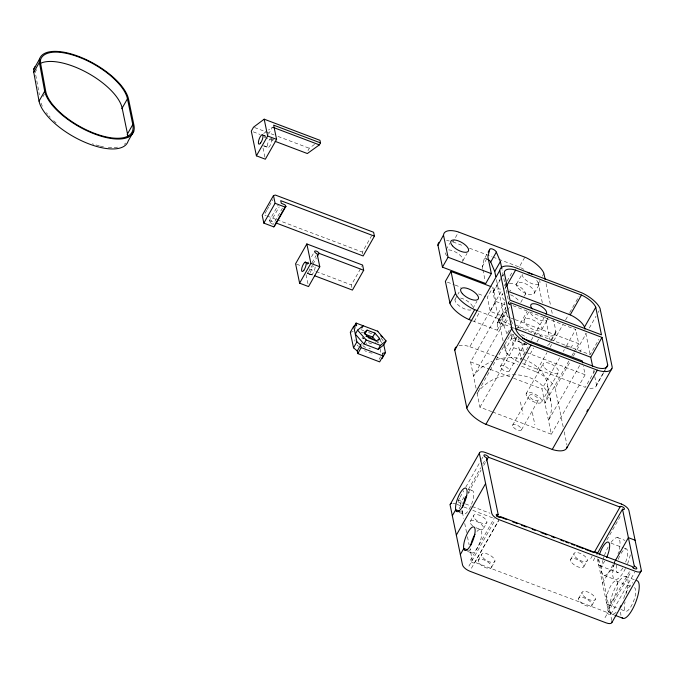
<?xml version="1.0" encoding="UTF-8"?>
<svg xmlns="http://www.w3.org/2000/svg" width="675" height="675" viewBox="0 0 675 675"><rect width="100%" height="100%" fill="white"/><g stroke="black" fill="none" stroke-linecap="round" stroke-linejoin="round"><path stroke-width="0.51" stroke-dasharray="3.38 2.53" d="M472.517 320.87L497.222 330.227L497.256 323.384L502.892 313.478A3.772 1.586 29.6 0 1 506.714 313.2M497.222 330.227L502.858 320.321L502.892 313.478M482.642 268.709L482.237 266.735L484.059 259.386L486.776 254.5M36.652 69.609L35.21 72.149L39.361 94.77M42.896 96.702L44.339 94.162M268.464 134.274L272.523 127.136L268.507 130.022M266.743 210.398L264.187 214.903L266.152 215.646M267.258 209.495L268.793 206.795M269.308 205.892L272.886 199.589M307.969 150.66L309.319 148.281L315.048 143.986M282.471 208.086L273.257 224.302L269.992 223.062L269.452 220.472L278.665 204.255M269.992 223.062L279.205 206.845M306.939 264.878L308.99 261.267M311.546 256.762L313.597 253.159M311.993 262.811L316.086 255.606M312.66 275.012L307.817 273.181L312.424 265.073M312.93 264.17L316.516 257.858M362.753 254.028L362.348 252.087L371.562 235.87M351.894 287.491L351.363 284.909L362.618 265.081M354.215 329.898L355.657 327.35M375.637 342.52L376.532 340.934M377.376 342.453L378.278 340.867M381.746 337.989L378.852 343.086L377.359 341.803M379.131 359.286L380.573 356.738M446.141 249.632L449.727 243.329M452.123 241.658L452.967 241.937L458.595 232.023M462.915 260.643L467.007 253.437M455.034 299.303L459.127 292.098M482.237 266.735L487.865 256.821M472.829 308.509L476.921 301.303M474.263 321.528L479.891 311.622M493.341 291.212L500.504 278.598M501.01 277.703L503.061 274.092M511.532 324.844L498.749 320.001L493.054 292.494L500.217 279.88M502.267 276.277L503.288 274.472M458.975 345.583A22.216 9.357 29.6 0 1 468.982 346.435L469.825 346.714L501.896 290.25M504.495 285.685L506.562 282.032M507.085 281.121L512.789 271.08M490.244 311.369L495.88 301.463L492.961 287.364L487.325 297.27L490.244 311.369L504.082 316.617L507.153 311.209M504.849 289.01L505.879 287.212M501.947 295.017L502.968 293.22M498.774 259.284L519.244 267.038L524.872 257.133M476.044 388.277L470.585 361.901L504.36 302.442L507.313 316.668L473.529 376.135A40.34 34.315 -11.7 0 1 492.075 361.268M516.594 283.88L522.231 273.966A10.057 4.236 29.6 0 0 532.195 283.745A10.057 4.236 29.6 0 0 539.468 280.496M498.749 320.001L505.913 307.387M507.963 303.784L509.498 301.084M497.273 322.928L502.9 313.014M503.077 340.9L499.281 322.591L506.452 309.977M507.659 310.306L509.709 306.703L502.057 269.764M507.06 333.956L503.963 325.957L508.047 318.718M520.763 302.434L523.834 297.025M524.34 296.131L525.369 294.325M507.575 333.053L511.667 325.848M542.312 302.67L538.312 283.365L539.848 280.657M542.405 276.151L543.94 273.451M491.695 411.632L479.959 407.185L477.09 393.339L510.874 333.872L513.81 334.986M534.389 293.085L540.025 283.179M528.044 347.043L519.033 362.222A17.17 7.231 29.6 0 1 505.035 350.249L513.675 334.741M517.455 328.514L527.183 311.394M524.104 320.102L529.217 311.091M500.437 366.339L516.814 337.508M479.959 407.185L513.742 347.718L510.874 333.872M509.338 370.946L525.201 343.01M531.217 340.293L544.523 316.87M541.89 329.307L547.526 319.402M536.937 341.989L539.494 337.483M540.008 336.58L541.029 334.783L541.865 335.053A22.022 9.273 29.6 0 0 555.964 331.83L553.627 320.195M524.365 364.255L533.579 348.038M458.021 500.808L459.574 498.074M460.097 497.163L463.717 490.776M465.792 487.131L481.334 459.776M481.849 458.865L482.887 457.042M555.938 331.374L550.311 341.28L545.257 316.896M551.492 340.462L555.584 333.256M460.924 505.237L460.51 503.255L464.138 496.868M468.281 489.577L480.718 467.691M482.785 464.046L485.376 459.489M521.48 366.28L536.102 371.824L546.969 352.679M550.074 347.212L551.627 344.478M553.702 340.833L563.017 324.43M565.608 319.874L569.236 313.495M569.751 312.584L575.446 302.56M575.961 301.649L579.074 296.182M459.101 508.748L462.476 502.807M468.172 492.775L481.123 469.977M483.713 465.421L485.789 461.776M526.163 393.736L543.054 364.002M512.612 425.191L529.504 395.457M492.674 411.995L551.348 434.227L541.974 388.952L559.642 357.843M563.279 351.439L564.317 349.608M566.401 345.946L575.75 329.484L512.19 305.404M521.513 429.798L538.397 400.064M470.188 521.564L473.563 515.616M570.788 348.148L573.033 344.183M541.738 401.794L558.63 372.06M568.822 361.091L544.919 403.177A40.34 34.315 -11.7 0 0 522.248 359.134M571.944 355.607L573.505 352.865M574.02 351.945L578.703 343.71L575.75 329.484M563.169 426.76L555.171 388.142L570.181 361.716M573.286 356.248L576.391 350.781M576.914 349.861L586.229 333.458M589.334 327.991L596.067 316.145M598.134 312.5L599.172 310.677M579.825 352.114L581.175 349.734M483.528 528.466L486.911 522.526M579.665 365.496L548.48 420.382A40.34 34.315 -11.7 0 0 515.152 374.768M470.348 560.317L494.176 518.375M468.923 566.123L495.096 520.054M517.438 327.08L590.22 354.653L598.919 339.339M471.42 568.257L498.631 520.366M474.795 562.621L498.623 520.678M478.221 560.368L481.604 554.428M551.348 434.227L585.132 374.76L583.284 365.858M522.686 363.623L585.301 387.34L595.021 370.221M491.569 567.278L494.944 561.33M589.823 388.26A16.985 7.147 29.6 0 0 596.472 384.952L603.112 373.081M603.627 372.178L605.163 369.478M596.177 386.049L605.391 369.832M570.577 559.592L573.952 553.643M583.926 566.502L587.301 560.554M590.726 558.613L592.169 556.065M593.224 560.748L596.118 555.652M606.842 540.076L621.346 514.544M578.618 598.404L581.993 592.456M602.497 583.267L614.925 561.381M591.958 605.306L595.342 599.366M597.434 558.833L608.394 611.727A2.514 1.055 29.6 0 1 610.892 613.862A2.514 1.055 29.6 0 1 608.926 614.309A2.514 1.055 29.6 0 1 606.428 612.174L629.733 571.143M605.011 617.676L631.184 571.607M610.883 614.174L634.711 572.231M263.697 133.481L267.705 130.596M350.308 332.277L353.244 331.602M512.89 338.192L519.294 340.141M513.27 340.639L515.523 341.356L515.185 340.335L517.109 340.892L521.589 342.588L521.834 343.752L524.18 344.638M254.526 127.524L274.092 134.932M278.007 136.418L309.319 148.281M262.381 134.722L265.95 136.072M261.917 134.814L265.486 136.164M253.252 131.853L260.094 134.452M264.009 135.937L265.967 136.679M270.861 138.527L273.797 139.641M264.389 137.27L274.151 140.965M263.95 145.766L268.414 147.462M263.478 145.859L267.941 147.555M452.967 241.937L463.683 245.995M469.53 248.214L491.948 256.702M492.927 257.074L497.796 258.922M508.275 303.919L511.211 305.032M447.339 282.125L454.165 284.707M455.136 285.078L460.991 287.297M478.55 293.946L485.376 296.536M495.88 301.463L505.102 304.957M267.131 216.017L275.965 219.367M276.952 219.738L362.348 252.087M269.452 220.472L275.307 222.691M507.313 316.668L510.241 317.782M511.22 318.153L514.156 319.258M515.135 319.629L578.703 343.71M478.153 310.964L502.858 320.321M514.645 324.785L541.029 334.783M564.983 345.954L569.818 347.785M499.281 322.591L510.106 326.692M511.085 327.063L514.038 328.177M509.988 335.062L516.831 337.66M523.935 343.474L526.888 344.596M306.475 262.415L309.15 263.427M306.897 262.845L308.677 263.52M296.57 264.144L301.455 266.001M309.285 268.971L315.157 271.19M316.136 271.561L351.363 284.909M513.742 347.718L525.479 352.164M526.458 352.536L585.132 374.76M307.142 273.122L311.605 274.818M307.572 273.561L311.141 274.911M469.825 346.714L494.184 355.944M495.163 356.316L517.582 364.804M470.585 361.901L489.164 368.947M490.143 369.309L512.629 377.831M513.608 378.202L541.974 388.952M360.965 329.645L363.808 330.725M368.558 332.522L375.207 335.036M361.268 332.252L363.167 332.969M368.423 342.681L373.309 344.528M617.532 537.578L624.966 540.397M468.467 489.147L472.289 490.59M610.942 543.13L623.303 547.813M624.257 548.176L626.164 548.893M465.421 503.921L471.319 506.157M472.298 506.528L489.983 513.219M457.051 504.402L462.966 506.638M463.953 507.009L468.88 508.882M472.829 510.376L494.522 518.594M460.485 511.566L462.4 512.291L462.881 513.582A12.563 3.957 -69.3 0 0 472.897 500.15A12.563 3.957 -69.3 0 0 468.273 493.459M458.966 512.392L463.75 514.207M599.678 565.684L617.752 572.527M625.565 576.391L635.791 580.264M604.066 575.395L615.22 579.614M475.968 527.766L480.752 529.58M616.132 580.854L632.298 586.98M468.56 550.311L470.475 551.036M467.539 551.391L471.369 552.833M607.719 604.496L620.08 609.179M621.034 609.533L625.784 611.339M612.107 614.199L613.963 614.908M606.428 612.174L474.803 562.309A2.514 1.055 29.6 0 1 472.837 562.764A2.514 1.055 29.6 0 1 470.34 560.621A2.514 1.055 29.6 0 1 472.306 560.174L469.986 548.969M519.244 267.038L520.096 267.41M536.102 371.824L536.954 372.187A22.132 9.315 29.6 0 1 554.985 387.619L555.171 388.142M380.506 341.103L381.831 342.622M362.433 337.306L363.783 338.85M511.312 320.49L512.688 324.042M538.312 283.365L538.135 282.842A22.132 9.315 29.6 0 0 536.077 279.484M585.782 333.222L590.22 354.653M593.502 370.507L593.924 372.549M594.768 376.625L596.464 384.792M546.05 283.61L550.673 305.969M551.517 310.036L552.572 315.115M611.778 620.561L599.645 561.997A7.543 3.172 29.6 0 0 597.122 558.503M564.216 431.84L566.958 445.044M547.687 386.193L551.256 403.397M521.581 342.233L524.129 354.527M518.771 347.186L521.311 359.48M532.339 412.535L534.887 424.828M496.429 279.669L504.082 316.617M520.433 402.005L522.973 414.29M503.963 325.957L503.955 325.924A3.772 1.586 29.6 0 0 500.2 322.718A3.772 1.586 29.6 0 0 497.256 323.384M504.681 344.689L506.587 353.902M503.921 344.967L504.976 350.055M482.853 269.696L485.106 280.581M462.4 512.291L463.666 518.4M464.721 523.496L466.611 532.668M467.454 536.743L469.142 544.894M461.953 510.216L462.367 512.198A12.563 3.957 -69.3 0 1 462.24 510.148M380.059 348.907L381.063 353.759M306.053 274.624L308.121 284.572M263.014 148.028L264.912 157.174M382.624 339.078L383.02 341.018M493.054 292.494L493.045 292.326A17.17 7.231 29.6 0 1 501.82 289.28M125.643 143.058A49.03 20.638 29.6 0 1 124.293 144.34M117.568 147.133A49.03 20.638 29.6 0 1 107.46 147.319M103.444 146.737A49.03 20.638 29.6 0 1 100.305 146.087M99.343 145.859A49.03 20.638 29.6 0 1 92.306 143.792M56.118 122.943A49.03 20.638 29.6 0 1 53.03 120.099M50.212 117.222A49.03 20.638 29.6 0 1 48.929 115.796M47.604 114.227A49.03 20.638 29.6 0 1 46.373 112.658M42.339 106.203A49.03 20.638 29.6 0 1 40.475 100.929M271.873 138.864A5.029 1.578 -69.3 0 1 269.764 146.062A5.029 1.578 -69.3 0 1 267.325 145.665A5.029 1.578 -69.3 0 1 270.287 138.603M315.132 267.022A5.029 1.578 -69.3 0 1 312.55 273.974A5.029 1.578 -69.3 0 1 310.551 272.683A5.029 1.578 -69.3 0 1 313.487 265.958M307.378 272.422A2.514 1.055 29.6 0 1 307.817 273.181M370.322 348.199A5.029 2.118 29.6 0 1 368.887 348.528M365.555 347.507A5.029 2.118 29.6 0 1 362.593 345.271M362.019 344.478A5.029 2.118 29.6 0 1 361.741 343.145M365.656 342.858A5.029 2.118 29.6 0 1 366.829 343.381M372.153 353.135A12.631 5.316 29.6 0 1 364.584 350.62M358.467 346.368A12.631 5.316 29.6 0 1 357.151 345.018M354.974 341.196A12.631 5.316 29.6 0 1 355.008 339.66M361.986 338.065A12.631 5.316 29.6 0 1 363.876 338.597M477.09 393.339A40.34 34.315 -11.7 0 1 514.156 374.752M496.775 359.573A40.34 34.315 -11.7 0 1 521.303 358.881M526.567 344.385A8.927 3.755 29.6 0 1 517.708 340.723A8.927 3.755 29.6 0 1 513.877 334.817M521.513 334.589A8.927 3.755 29.6 0 1 526.711 337.778M518.999 339.542A5.029 2.118 29.6 0 1 518.181 338.74M446.825 255.698A10.057 4.236 29.6 0 1 445.12 251.438M448.622 249.868A10.057 4.236 29.6 0 1 459.565 254.77A10.057 4.236 29.6 0 1 462.274 261.554M547.552 318.178A10.057 4.236 29.6 0 1 539.696 319.967A10.057 4.236 29.6 0 1 529.706 311.411M520.864 267.773A22.132 9.315 29.6 0 1 525.344 270.236M549.956 343.162A22.022 9.273 29.6 0 1 546.151 345.811M446.597 240.587A22.216 9.357 29.6 0 1 449.255 240.967M470.998 309.952A10.057 4.236 29.6 0 1 459.346 305.952A10.057 4.236 29.6 0 1 455.667 298.392M460.586 298.029A10.057 4.236 29.6 0 1 472.854 307.285M510.916 290.984A10.057 4.236 29.6 0 1 509.768 289.913M509.406 283.669A10.057 4.236 29.6 0 1 521.058 287.677A10.057 4.236 29.6 0 1 524.737 295.237M484.059 259.386A3.772 1.586 29.6 0 1 486.709 258.905M509.557 303.75A10.057 4.236 29.6 0 1 508.03 302.881M504.689 300.358A10.057 4.236 29.6 0 1 502.58 294.114M510.562 294.773A10.057 4.236 29.6 0 1 519.185 301.556M452.824 503.28A7.543 3.172 29.6 0 1 456.064 504.023M604.733 561.17A12.563 3.957 -69.3 0 1 598.337 559.212M616.191 612.183A20.107 6.328 -69.3 0 1 610.487 601.104A20.107 6.328 -69.3 0 1 624.097 576.585A20.107 6.328 -69.3 0 1 625.539 595.342M597.173 554.977A2.514 1.055 29.6 0 1 596.599 554.808M611.061 542.388A20.107 6.328 -69.3 0 1 618.924 551.627M614.326 564.224A20.107 6.328 -69.3 0 1 603.745 575.311A20.107 6.328 -69.3 0 1 602.91 560.377M603.18 559.406A20.107 6.328 -69.3 0 1 604.1 556.436M604.437 555.449A20.107 6.328 -69.3 0 1 608.192 546.978M460.51 503.255A2.514 1.055 29.6 0 1 458.156 501.474M458.182 500.58A2.514 1.055 29.6 0 1 460.274 500.782A2.514 1.055 29.6 0 1 462.333 502.445M476.98 531.436A12.563 3.957 -69.3 0 1 480.541 540.312A12.563 3.957 -69.3 0 1 470.652 551.872L470.298 550.184A12.563 3.957 -69.3 0 1 470.281 548.708M472.694 525.968A7.543 3.172 29.6 0 1 472.812 520.391A7.543 3.172 29.6 0 1 483.114 526.458A7.543 3.172 29.6 0 1 477.664 528.896M621.11 553.407A12.563 3.957 -69.3 0 1 627.311 549.931A12.563 3.957 -69.3 0 1 625.345 562.891M622.797 568.013A12.563 3.957 -69.3 0 1 617.119 572.24A12.563 3.957 -69.3 0 1 617.026 563.144M618.258 559.297A12.563 3.957 -69.3 0 1 620.612 554.242M630.307 554.901A20.107 6.328 -69.3 0 1 627.581 563.709M625.48 568.451A20.107 6.328 -69.3 0 1 614.9 579.538A20.107 6.328 -69.3 0 1 614.064 564.604M614.334 563.633A20.107 6.328 -69.3 0 1 615.254 560.663M617.979 553.888A20.107 6.328 -69.3 0 1 619.346 551.197M634.196 587.706A12.563 3.957 -69.3 0 1 634.323 599.13A12.563 3.957 -69.3 0 1 626.543 611.272A12.563 3.957 -69.3 0 1 625.067 601.957M620.983 615.381A20.107 6.328 -69.3 0 1 620.738 612.158M623.633 598.489A20.107 6.328 -69.3 0 1 632.644 582.626M544.548 367.732A8.8 3.704 29.6 0 0 558.073 372.853A8.8 3.704 29.6 0 0 549.906 363.504A8.8 3.704 29.6 0 0 544.548 367.732M501.289 368.474A5.029 2.118 29.6 0 0 509.017 371.402A5.029 2.118 29.6 0 0 504.352 366.052A5.029 2.118 29.6 0 0 501.289 368.474M513.464 427.326A5.029 2.118 29.6 0 0 521.193 430.253A5.029 2.118 29.6 0 0 516.527 424.913A5.029 2.118 29.6 0 0 513.464 427.326M530.356 397.592A5.029 2.118 29.6 0 0 538.085 400.52A5.029 2.118 29.6 0 0 533.419 395.179A5.029 2.118 29.6 0 0 530.356 397.592M527.656 397.465A8.8 3.704 29.6 0 0 541.181 402.587A8.8 3.704 29.6 0 0 533.014 393.238A8.8 3.704 29.6 0 0 527.656 397.465M525.808 324.363A10.057 4.236 29.6 0 0 541.257 330.218A10.057 4.236 29.6 0 0 531.925 319.528A10.057 4.236 29.6 0 0 525.808 324.363M518.299 288.141A10.057 4.236 29.6 0 0 533.756 293.996A10.057 4.236 29.6 0 0 524.424 283.306A10.057 4.236 29.6 0 0 518.299 288.141M571.86 562.79A7.543 3.172 29.6 0 0 583.445 567.186A7.543 3.172 29.6 0 0 576.45 559.162A7.543 3.172 29.6 0 0 571.86 562.79M474.846 518.813A7.543 3.172 29.6 0 0 486.43 523.209A7.543 3.172 29.6 0 0 479.436 515.185A7.543 3.172 29.6 0 0 474.846 518.813M575.235 556.841A7.543 3.172 29.6 0 0 586.828 561.237A7.543 3.172 29.6 0 0 579.825 553.222A7.543 3.172 29.6 0 0 575.235 556.841M579.892 601.602A7.543 3.172 29.6 0 0 591.486 605.99A7.543 3.172 29.6 0 0 584.483 597.974A7.543 3.172 29.6 0 0 579.892 601.602M583.276 595.654A7.543 3.172 29.6 0 0 594.869 600.05A7.543 3.172 29.6 0 0 587.866 592.026A7.543 3.172 29.6 0 0 583.276 595.654M479.503 563.574A7.543 3.172 29.6 0 0 491.096 567.962A7.543 3.172 29.6 0 0 484.093 559.946A7.543 3.172 29.6 0 0 479.503 563.574M482.878 557.626A7.543 3.172 29.6 0 0 494.471 562.013A7.543 3.172 29.6 0 0 487.468 553.998A7.543 3.172 29.6 0 0 482.878 557.626M611.761 601.484A12.563 3.957 -69.3 0 0 617.017 581.428A12.563 3.957 -69.3 0 0 606.994 595.105A12.563 3.957 -69.3 0 0 611.761 601.484"/><path stroke-width="1.01" d="M133.777 131.161L128.149 141.067A50.271 21.161 29.6 0 1 83.152 141.497A50.271 21.161 29.6 0 1 39.04 101.149L33.75 72.276L33.817 69.154A50.271 21.161 29.6 0 1 35.033 66.656M39.378 62.362L39.445 59.24A50.271 21.161 29.6 0 1 84.442 58.818A50.271 21.161 29.6 0 1 128.554 99.166L133.912 125.035A50.271 21.161 29.6 0 1 94.652 134.013A50.271 21.161 29.6 0 1 44.677 91.235L39.378 62.362L33.75 72.276M40.567 59.822L40.508 62.834L45.782 91.623A49.03 20.638 29.6 0 0 94.517 133.363A49.03 20.638 29.6 0 0 132.798 124.58L127.448 98.786A49.013 20.638 29.6 0 0 84.459 59.417A49.013 20.638 29.6 0 0 40.542 59.805M274.717 226.049L273.797 226.884L263.832 223.113L262.221 215.35L273.485 195.531L275.451 195.083L373.613 232.267L374.414 236.149L363.15 255.968L276.286 223.062M374.414 236.149L280.716 200.652L281.247 203.243L285.027 204.863L285.913 206.736L285.052 207.065L275.096 203.293L273.485 195.531M501.846 268.734L500.361 261.554L496.353 252.129A3.772 1.586 29.6 0 0 492.775 249.159A3.772 1.586 29.6 0 0 489.696 249.48L487.865 256.821L491.349 273.637L485.722 283.551L442.437 267.157L437.898 244.907A22.216 9.357 29.6 0 1 439.13 242.291M33.817 69.154L39.445 59.24M39.04 101.149L44.677 91.235M121.812 108.7L127.448 98.786M127.153 134.485L132.789 124.571M256.407 155.824L267.671 136.004L264.187 119.188L253.547 127.153L251.294 131.119L256.407 155.824L265.334 159.207L276.59 139.379L273.645 125.153L320.498 142.898L319.368 144.88L307.336 153.537L275.122 141.337M263.832 223.113L275.096 203.293M273.797 226.884L285.052 207.065M275.231 225.146L285.981 206.221M363.69 270.262L362.618 265.081L306.847 243.953L295.591 263.773L299.607 283.179L308.534 286.563L319.79 266.743L317.115 253.8A2.514 1.055 29.6 0 1 314.609 251.665A2.514 1.055 29.6 0 1 316.575 251.218A2.514 1.055 29.6 0 1 319.073 253.353L363.69 270.262L352.434 290.081L314.601 275.746M299.607 283.179L310.871 263.36L306.847 243.953M317.537 256.061L319.073 253.353M377.949 331.349L356.088 323.063L356.628 325.654L353.683 326.329L350.308 332.277L353.523 347.802L357.269 351.008L357.801 353.59L379.662 361.876L383.046 355.927L382.506 353.337L385.45 352.662L383.813 344.891L386.066 340.926L377.46 331.079M353.675 327.316L356.088 323.063M361.859 328.058L363.209 325.679L357.573 330.134L355.32 334.1L356.906 341.854L360.644 345.06L361.184 347.642L357.801 353.59M353.523 347.802L356.906 341.854M378.726 340.073L379.628 338.487L374.912 333.087L367.099 330.134L364.854 334.1L372.659 337.053L376.026 340.909M357.269 351.008L360.644 345.06M383.813 344.891L378.177 349.346L363.926 343.955L366.179 339.989L357.573 330.134M372.659 337.053L374.912 333.087M378.177 349.346L380.422 345.389L386.066 340.926M437.923 245.371L443.534 234.993A22.216 9.357 29.6 0 1 457.751 231.744L525.732 257.496A22.132 9.315 29.6 0 1 543.763 272.928L545.206 279.551M382.067 358.611L385.45 352.662M442.437 267.157L448.065 257.243L443.559 235.457M491.003 286.622L451.018 271.477L445.382 281.382L450.073 303.691A22.216 9.357 29.6 0 0 468.18 319.182L471.648 320.541M449.896 303.168L455.524 293.254L451.018 271.477M488.16 252.18L489.696 249.48M495.788 276.598L494.724 271.468L490.725 262.035L496.353 252.129M494.724 271.468L500.361 261.554M469.041 319.553L474.668 309.639L477.284 310.627M567.186 446.521A22.022 9.273 29.6 0 1 553.087 449.744L485.038 423.968A22.216 9.357 29.6 0 1 466.931 408.476L454.781 350.148L499.795 270.397A22.216 9.357 29.6 0 1 514.021 267.148L582.002 292.899A22.132 9.315 29.6 0 1 600.033 308.332L612.233 367.234A22.022 9.273 29.6 0 1 598.134 370.457L530.077 344.68A22.216 9.357 29.6 0 1 511.979 329.181L499.829 270.861M506.385 286.31L515.599 270.093L581.783 295.177A17.086 7.197 29.6 0 1 595.704 307.091L601.476 334.834L510.013 300.181L504.301 272.498A17.17 7.231 29.6 0 1 515.295 269.992L515.599 270.093M466.754 407.953L511.793 328.657M485.899 424.33L530.938 345.043M450.191 504.453L479.469 452.917M452.318 515.717L455.709 509.752L459.532 511.203M464.552 499.154L466.104 496.42M486.304 460.865L488.371 457.211A2.514 1.055 29.6 0 0 485.873 455.077A2.514 1.055 29.6 0 0 483.916 455.524A2.514 1.055 29.6 0 0 486.413 457.658L498.201 514.586L497.163 516.409M508.275 291.406L570.215 314.871L581.479 295.043M456.334 535.123L485.612 483.587M584.93 329.147L584.508 327.105L595.772 307.277M460.358 554.529L463.784 548.497L467.606 549.948M592.658 366.424L590.752 357.244L602.016 337.416L510.545 302.771L516.299 330.421A17.17 7.231 29.6 0 0 530.297 342.402L596.86 367.622A16.985 7.147 29.6 0 0 607.728 365.133L602.016 337.416M552.251 449.474L597.299 370.187M605.669 368.575L607.719 364.973M586.837 411.429L587.874 409.607M566.814 447.947L611.854 368.66M597.122 553.897L622.502 509.212A2.514 1.055 29.6 0 0 624.459 508.764A2.514 1.055 29.6 0 0 621.962 506.63A2.514 1.055 29.6 0 0 620.004 507.077L594.101 552.665L585.259 549.315M615.448 560.469L628.391 537.671L635.091 540.211M633.251 567.962L634.289 566.139L622.502 509.212M611.955 622.417L641.233 570.881M367.099 330.134L364.011 332.573L368.727 337.973L376.532 340.934L379.628 338.487M264.187 119.188L319.958 140.316L320.498 142.898M273.493 127.508L319.368 144.88M267.671 136.004L276.59 139.379M448.065 257.243L491.349 273.637M515.025 328.548L590.752 357.244M522.61 338.318L582.263 360.914L582.677 362.897M310.871 263.36L319.79 266.743M305.108 262.17L306.897 262.845M366.179 339.989L380.422 345.389M361.184 347.642L383.046 355.927M488.371 457.211L620.004 507.077M496.859 515.827L506.68 519.548M512.57 521.783L517.48 523.64M521.412 525.133L526.323 526.989M532.221 529.225L535.165 530.339M541.055 532.575L546.952 534.803M551.863 536.667L554.808 537.781M560.706 540.017L563.65 541.131M565.616 541.873L568.561 542.995M571.506 544.109L574.459 545.223M576.425 545.965L583.293 548.572M614.9 615.263L623.261 618.427M570.215 314.871L570.527 314.997A17.086 7.197 29.6 0 1 584.449 326.919L584.508 327.105M474.668 309.639L473.808 309.277A22.216 9.357 29.6 0 1 455.709 293.777L455.524 293.254M380.734 335.855L382.227 337.137M363.926 343.955L355.32 334.1L353.683 326.329M127.499 133.886L122.15 108.101A49.013 20.638 29.6 0 0 86.493 72.343A49.013 20.638 29.6 0 0 39.741 63.745M454.781 350.148L454.756 349.684A22.216 9.357 29.6 0 1 455.988 347.077M127.508 133.895A49.03 20.638 29.6 0 1 127.828 137.067M366.036 336.471A5.029 2.118 29.6 0 1 373.165 339.668M532.28 308.872A8.927 3.755 29.6 0 1 537.713 304.577A8.927 3.755 29.6 0 1 546.008 314.069M527.783 272.7A10.057 4.236 29.6 0 1 532.398 274.447M487.586 259.259A3.772 1.586 29.6 0 1 490.725 262.035M451.567 503.364A7.543 3.172 29.6 0 0 450.174 505.373L462.502 564.882A7.543 3.172 29.6 0 0 469.994 571.295L606.083 622.848A7.543 3.172 29.6 0 0 611.972 621.498M599.392 554.766A12.563 3.957 -69.3 0 1 608.344 542.118A12.563 3.957 -69.3 0 1 606.631 557.55M498.201 514.586A2.514 1.055 29.6 0 0 496.235 515.033A2.514 1.055 29.6 0 0 498.741 517.168A2.514 1.055 29.6 0 0 500.698 516.721L632.323 566.587A2.514 1.055 29.6 0 0 634.829 568.721A2.514 1.055 29.6 0 0 636.787 568.274A2.514 1.055 29.6 0 0 634.289 566.139M594.27 552.133A2.514 1.055 29.6 0 1 597.721 553.196M462.502 507.575A12.563 3.957 -69.3 0 1 466.771 495.771M470.779 545.122A12.563 3.957 -69.3 0 1 474.972 534.305M620.983 605.644A20.107 6.328 -69.3 0 1 620.03 607.247M636.719 580.61A20.107 6.328 -69.3 0 1 635.42 603.011A20.107 6.328 -69.3 0 1 621.844 617.515M621.43 504.039L485.342 452.486A7.543 3.172 29.6 0 0 479.452 453.836L491.78 513.337A7.543 3.172 29.6 0 0 499.272 519.758L635.361 571.312A7.543 3.172 29.6 0 0 641.25 569.962L628.923 510.46A7.543 3.172 29.6 0 0 621.43 504.039M456.19 511.051L455.676 509.667A12.563 3.957 -69.3 0 1 462.586 489.712A12.563 3.957 -69.3 0 1 465.91 498.639A12.563 3.957 -69.3 0 1 456.19 511.051M463.953 549.34L463.607 547.644A12.563 3.957 -69.3 0 1 471.26 527.892A12.563 3.957 -69.3 0 1 473.521 538.81A12.563 3.957 -69.3 0 1 463.953 549.34M260.634 142.973A5.029 1.578 -69.3 0 0 262.735 134.949A5.029 1.578 -69.3 0 0 258.727 140.417A5.029 1.578 -69.3 0 0 260.634 142.973M303.834 270.329A5.029 1.578 -69.3 0 0 305.935 262.305A5.029 1.578 -69.3 0 0 301.927 267.773A5.029 1.578 -69.3 0 0 303.834 270.329M452.452 245.793A10.057 4.236 29.6 0 0 467.91 251.648A10.057 4.236 29.6 0 0 458.57 240.958A10.057 4.236 29.6 0 0 452.452 245.793M462.367 293.659A10.057 4.236 29.6 0 0 477.824 299.506A10.057 4.236 29.6 0 0 468.484 288.824A10.057 4.236 29.6 0 0 462.367 293.659"/></g></svg>
